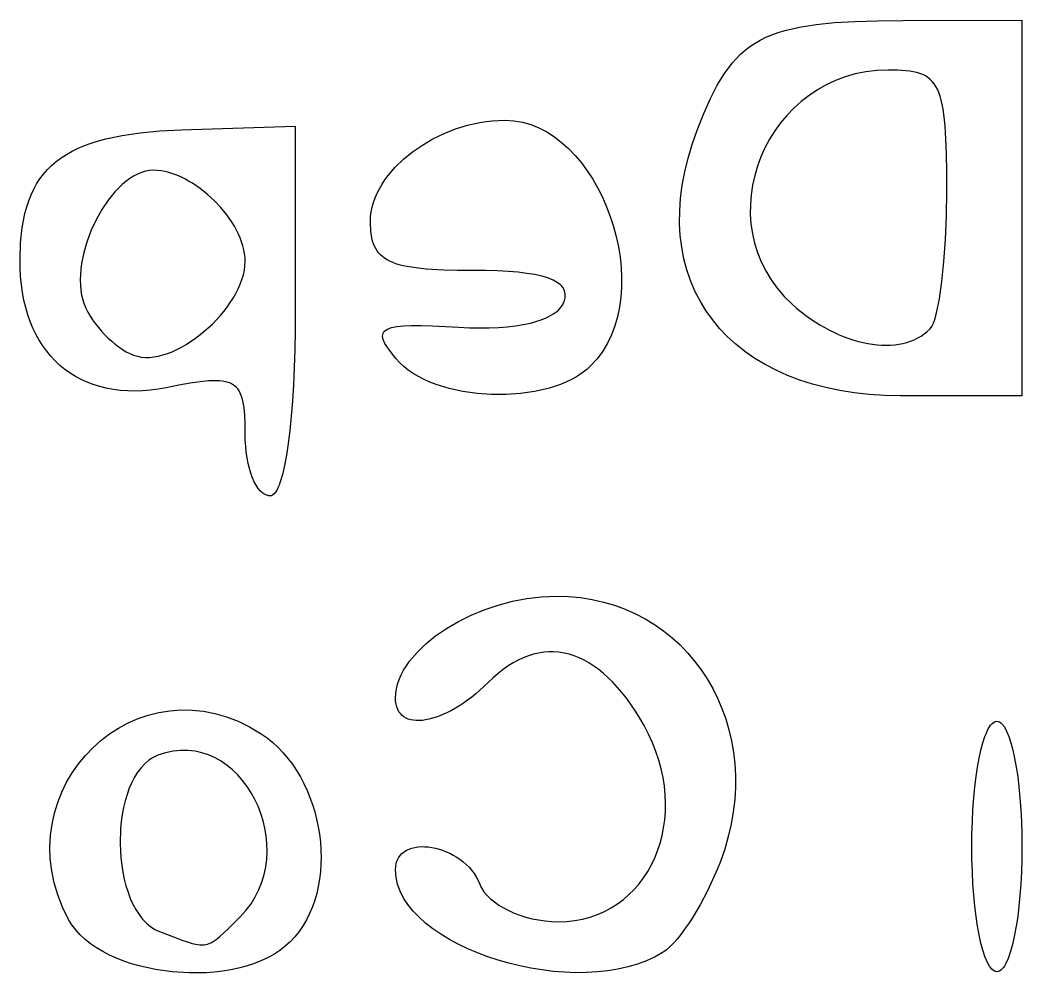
# Model space of a CAD drawing. Extents: x 70.3 to 133.4, y -81.7 to -32.
# Drawn here: x 86.261 to 87.742, y -80.396 to -78.987 of the extents above; entities that cross this region are included whole.
import ezdxf

# ---------------------------------------------------------------- set-up
doc = ezdxf.new("R2010")
doc.units = 0
doc.layers.add('BLACK', color=7, linetype='CONTINUOUS')

msp = doc.modelspace()

# ---------------------------------------------------------------- linework, layer by layer
at = {"layer": 'BLACK', "linetype": 'CONTINUOUS'}
for p, q in [((87.566159, -78.987537), (87.742106, -78.986971)), ((87.742106, -78.986971), (87.742106, -79.240089)), ((87.391784, -79.002427), (87.413409, -78.997397)), ((87.413409, -78.997397), (87.437657, -78.993573)), ((87.437657, -78.993573), (87.464794, -78.990817)), ((87.464794, -78.990817), (87.49508, -78.988985)), ((87.49508, -78.988985), (87.528781, -78.987939)), ((87.528781, -78.987939), (87.566159, -78.987537)), ((87.355353, -79.01667), (87.363691, -79.012542)), ((87.363691, -79.012542), (87.37252, -79.008804)), ((87.37252, -79.008804), (87.381873, -79.005438)), ((87.381873, -79.005438), (87.391784, -79.002427)), ((87.33296, -79.031566), (87.340021, -79.026164)), ((87.340021, -79.026164), (87.347474, -79.021204)), ((87.347474, -79.021204), (87.355353, -79.01667)), ((87.313806, -79.050602), (87.319886, -79.043767)), ((87.319886, -79.043767), (87.32626, -79.037428)), ((87.32626, -79.037428), (87.33296, -79.031566)), ((87.302397, -79.065826), (87.313806, -79.050602)), ((87.544119, -79.061055), (87.527461, -79.061709)), ((87.558136, -79.061273), (87.544119, -79.061055)), ((87.291769, -79.083242), (87.302397, -79.065826)), ((87.480817, -79.071041), (87.466462, -79.076403)), ((87.495786, -79.066764), (87.480817, -79.071041)), ((87.511342, -79.063633), (87.495786, -79.066764)), ((87.527461, -79.061709), (87.511342, -79.063633)), ((87.564547, -79.061582), (87.558136, -79.061273)), ((87.570573, -79.062057), (87.564547, -79.061582)), ((87.576228, -79.062721), (87.570573, -79.062057)), ((87.581523, -79.063598), (87.576228, -79.062721)), ((87.586469, -79.064713), (87.581523, -79.063598)), ((87.591079, -79.06609), (87.586469, -79.064713)), ((87.595363, -79.067752), (87.591079, -79.06609)), ((87.599334, -79.069724), (87.595363, -79.067752)), ((87.603003, -79.072029), (87.599334, -79.069724)), ((87.606382, -79.074692), (87.603003, -79.072029)), ((87.609482, -79.077737), (87.606382, -79.074692)), ((87.281659, -79.10299), (87.291769, -79.083242)), ((87.439692, -79.090136), (87.427327, -79.098385)), ((87.452746, -79.082788), (87.439692, -79.090136)), ((87.466462, -79.076403), (87.452746, -79.082788)), ((87.612316, -79.081187), (87.609482, -79.077737)), ((87.614894, -79.085067), (87.612316, -79.081187)), ((87.617228, -79.089402), (87.614894, -79.085067)), ((87.619331, -79.094214), (87.617228, -79.089402)), ((87.271803, -79.12521), (87.281659, -79.10299)), ((87.427327, -79.098385), (87.415676, -79.107473)), ((87.621214, -79.099528), (87.619331, -79.094214)), ((87.622888, -79.105367), (87.621214, -79.099528)), ((87.624365, -79.111757), (87.622888, -79.105367)), ((87.404764, -79.117339), (87.394615, -79.127922)), ((87.415676, -79.107473), (87.404764, -79.117339)), ((87.625657, -79.118721), (87.624365, -79.111757)), ((87.626776, -79.126284), (87.625657, -79.118721)), ((87.261939, -79.150043), (87.271803, -79.12521)), ((87.394615, -79.127922), (87.385255, -79.139161)), ((87.627732, -79.134468), (87.626776, -79.126284)), ((87.628539, -79.143298), (87.627732, -79.134468)), ((86.467698, -79.151026), (86.499425, -79.149396)), ((86.499425, -79.149396), (86.667899, -79.143726)), ((86.667899, -79.143726), (86.667899, -79.34363)), ((86.887738, -79.154803), (86.904875, -79.148018)), ((86.904875, -79.148018), (86.922583, -79.142549)), ((86.922583, -79.142549), (86.940717, -79.138505)), ((86.940717, -79.138505), (86.949897, -79.137052)), ((86.949897, -79.137052), (86.959129, -79.135997)), ((86.959129, -79.135997), (86.968393, -79.135354)), ((86.968393, -79.135354), (86.977671, -79.135137)), ((86.977671, -79.135137), (86.990762, -79.135881)), ((86.990762, -79.135881), (87.003529, -79.138065)), ((87.003529, -79.138065), (87.015947, -79.141611)), ((87.015947, -79.141611), (87.027989, -79.146445)), ((87.027989, -79.146445), (87.039629, -79.152492)), ((87.385255, -79.139161), (87.376709, -79.150995)), ((87.629748, -79.162994), (87.628539, -79.143298)), ((86.376764, -79.165631), (86.387921, -79.162632)), ((86.387921, -79.162632), (86.412027, -79.157578)), ((86.412027, -79.157578), (86.438592, -79.153731)), ((86.438592, -79.153731), (86.467698, -79.151026)), ((86.855768, -79.171876), (86.87132, -79.162793)), ((86.87132, -79.162793), (86.887738, -79.154803)), ((87.039629, -79.152492), (87.050839, -79.159675)), ((87.050839, -79.159675), (87.061594, -79.16792)), ((87.254601, -79.170826), (87.261939, -79.150043)), ((87.369002, -79.163361), (87.36216, -79.176199)), ((87.376709, -79.150995), (87.369002, -79.163361)), ((87.630496, -79.185563), (87.629748, -79.162994)), ((86.337883, -79.18097), (86.346762, -79.176618)), ((86.346762, -79.176618), (86.356195, -79.172616)), ((86.356195, -79.172616), (86.366193, -79.168956)), ((86.366193, -79.168956), (86.376764, -79.165631)), ((86.841229, -79.181943), (86.855768, -79.171876)), ((87.061594, -79.16792), (87.071867, -79.17715)), ((87.071867, -79.17715), (87.081631, -79.187291)), ((87.248505, -79.19127), (87.254601, -79.170826)), ((87.36216, -79.176199), (87.356207, -79.189448)), ((86.314469, -79.19621), (86.321746, -79.190758)), ((86.321746, -79.190758), (86.329548, -79.185681)), ((86.329548, -79.185681), (86.337883, -79.18097)), ((86.815778, -79.204585), (86.82785, -79.192883)), ((86.82785, -79.192883), (86.841229, -79.181943)), ((87.081631, -79.187291), (87.090861, -79.198266)), ((87.243632, -79.211354), (87.248505, -79.19127)), ((87.356207, -79.189448), (87.351168, -79.203045)), ((87.630876, -79.211197), (87.630496, -79.185563)), ((86.295678, -79.214896), (86.301445, -79.208271)), ((86.301445, -79.208271), (86.307705, -79.202045)), ((86.307705, -79.202045), (86.314469, -79.19621)), ((86.80516, -79.216938), (86.815778, -79.204585)), ((87.090861, -79.198266), (87.099529, -79.210001)), ((87.351168, -79.203045), (87.347069, -79.216931)), ((86.285584, -79.229377), (86.290394, -79.221929)), ((86.290394, -79.221929), (86.295678, -79.214896)), ((86.423181, -79.221556), (86.417558, -79.22573)), ((86.428889, -79.217931), (86.423181, -79.221556)), ((86.434662, -79.214887), (86.428889, -79.217931)), ((86.440485, -79.21246), (86.434662, -79.214887)), ((86.446338, -79.210684), (86.440485, -79.21246)), ((86.452204, -79.209593), (86.446338, -79.210684)), ((86.458065, -79.209221), (86.452204, -79.209593)), ((86.46371, -79.209439), (86.458065, -79.209221)), ((86.469433, -79.210081), (86.46371, -79.209439)), ((86.475218, -79.211131), (86.469433, -79.210081)), ((86.481048, -79.212571), (86.475218, -79.211131)), ((86.486905, -79.214385), (86.481048, -79.212571)), ((86.492774, -79.216557), (86.486905, -79.214385)), ((86.498636, -79.219069), (86.492774, -79.216557)), ((86.504476, -79.221906), (86.498636, -79.219069)), ((86.510276, -79.225049), (86.504476, -79.221906)), ((86.796143, -79.229832), (86.800442, -79.223324)), ((86.800442, -79.223324), (86.80516, -79.216938)), ((87.099529, -79.210001), (87.107609, -79.22242)), ((87.107609, -79.22242), (87.115075, -79.235447)), ((87.239969, -79.231056), (87.243632, -79.211354)), ((87.347069, -79.216931), (87.343934, -79.231042)), ((87.630982, -79.240089), (87.630876, -79.211197)), ((86.277342, -79.245551), (86.281237, -79.237248)), ((86.281237, -79.237248), (86.285584, -79.229377)), ((86.406633, -79.235581), (86.401367, -79.241191)), ((86.412036, -79.230416), (86.406633, -79.235581)), ((86.417558, -79.22573), (86.412036, -79.230416)), ((86.516019, -79.228483), (86.510276, -79.225049)), ((86.527267, -79.236155), (86.516019, -79.228483)), ((86.538086, -79.244787), (86.527267, -79.236155)), ((86.788873, -79.243157), (86.79228, -79.236448)), ((86.79228, -79.236448), (86.796143, -79.229832)), ((87.115075, -79.235447), (87.1219, -79.249006)), ((87.237498, -79.250356), (87.239969, -79.231056)), ((87.343934, -79.231042), (87.341789, -79.245319)), ((86.273891, -79.254294), (86.277342, -79.245551)), ((86.391318, -79.253606), (86.382029, -79.267386)), ((86.401367, -79.241191), (86.391318, -79.253606)), ((86.54834, -79.254247), (86.538086, -79.244787)), ((86.783499, -79.256801), (86.78594, -79.249946)), ((86.78594, -79.249946), (86.788873, -79.243157)), ((87.1219, -79.249006), (87.128058, -79.263024)), ((87.236203, -79.269233), (87.237498, -79.250356)), ((87.341789, -79.245319), (87.340659, -79.2597)), ((87.630478, -79.276557), (87.630982, -79.240089)), ((87.742106, -79.240089), (87.742106, -79.264784)), ((86.268276, -79.273132), (86.270872, -79.263485)), ((86.270872, -79.263485), (86.273891, -79.254294)), ((86.382029, -79.267386), (86.373643, -79.282256)), ((86.557895, -79.2644), (86.54834, -79.254247)), ((86.566614, -79.275112), (86.557895, -79.2644)), ((86.780167, -79.270655), (86.781569, -79.263709)), ((86.781569, -79.263709), (86.783499, -79.256801)), ((87.128058, -79.263024), (87.133522, -79.277423)), ((87.340659, -79.2597), (87.340569, -79.274124)), ((87.742106, -79.264784), (87.742107, -79.542596)), ((86.266092, -79.283243), (86.268276, -79.273132)), ((86.373643, -79.282256), (86.3663, -79.29794)), ((86.574362, -79.286249), (86.566614, -79.275112)), ((86.779023, -79.284607), (86.779312, -79.277625)), ((86.779312, -79.277625), (86.780167, -79.270655)), ((87.133522, -79.277423), (87.138266, -79.292128)), ((87.236068, -79.287666), (87.236203, -79.269233)), ((87.340569, -79.274124), (87.341544, -79.288528)), ((87.629033, -79.311553), (87.630478, -79.276557)), ((86.261915, -79.316443), (86.264311, -79.293827)), ((86.264311, -79.293827), (86.266092, -79.283243)), ((86.3663, -79.29794), (86.360144, -79.314162)), ((86.57783, -79.291935), (86.574362, -79.286249)), ((86.581005, -79.297678), (86.57783, -79.291935)), ((86.58387, -79.303459), (86.581005, -79.297678)), ((86.779101, -79.290135), (86.779023, -79.284607)), ((86.779341, -79.295388), (86.779101, -79.290135)), ((86.77976, -79.300372), (86.779341, -79.295388)), ((87.138266, -79.292128), (87.142263, -79.307065)), ((87.237077, -79.305634), (87.236068, -79.287666)), ((87.341544, -79.288528), (87.343609, -79.302853)), ((86.586407, -79.309264), (86.58387, -79.303459)), ((86.588601, -79.315074), (86.586407, -79.309264)), ((86.780369, -79.305094), (86.77976, -79.300372)), ((86.781182, -79.309559), (86.780369, -79.305094)), ((86.782214, -79.313776), (86.781182, -79.309559)), ((87.142263, -79.307065), (87.145487, -79.322156)), ((87.239214, -79.323115), (87.237077, -79.305634)), ((87.343609, -79.302853), (87.346789, -79.317036)), ((87.62675, -79.344241), (87.629033, -79.311553)), ((86.261008, -79.341047), (86.261915, -79.316443)), ((86.360144, -79.314162), (86.355315, -79.330649)), ((86.590433, -79.320874), (86.588601, -79.315074)), ((86.591888, -79.326646), (86.590433, -79.320874)), ((86.592948, -79.332374), (86.591888, -79.326646)), ((86.783477, -79.317749), (86.782214, -79.313776)), ((86.784986, -79.321487), (86.783477, -79.317749)), ((86.786754, -79.324995), (86.784986, -79.321487)), ((86.788795, -79.328279), (86.786754, -79.324995)), ((87.145487, -79.322156), (87.147911, -79.337328)), ((87.242463, -79.340089), (87.239214, -79.323115)), ((87.346789, -79.317036), (87.35111, -79.331017)), ((86.261169, -79.353878), (86.261008, -79.341047)), ((86.355315, -79.330649), (86.351955, -79.347124)), ((86.593596, -79.338041), (86.592948, -79.332374)), ((86.593816, -79.34363), (86.593596, -79.338041)), ((86.791122, -79.331348), (86.788795, -79.328279)), ((86.793749, -79.334206), (86.791122, -79.331348)), ((86.796689, -79.336861), (86.793749, -79.334206)), ((86.799957, -79.339319), (86.796689, -79.336861)), ((86.803566, -79.341587), (86.799957, -79.339319)), ((86.807529, -79.343671), (86.803566, -79.341587)), ((87.147911, -79.337328), (87.149509, -79.352504)), ((87.246808, -79.356535), (87.242463, -79.340089)), ((87.35111, -79.331017), (87.356596, -79.344733)), ((86.26184, -79.366338), (86.261169, -79.353878)), ((86.35087, -79.355271), (86.350206, -79.363312)), ((86.351955, -79.347124), (86.35087, -79.355271)), ((86.591115, -79.363889), (86.592596, -79.357059)), ((86.592596, -79.357059), (86.593507, -79.350298)), ((86.593507, -79.350298), (86.593816, -79.34363)), ((86.667899, -79.34363), (86.667899, -79.417243)), ((86.81186, -79.345578), (86.807529, -79.343671)), ((86.816573, -79.347314), (86.81186, -79.345578)), ((86.821682, -79.348887), (86.816573, -79.347314)), ((86.827199, -79.350302), (86.821682, -79.348887)), ((86.833139, -79.351566), (86.827199, -79.350302)), ((86.839516, -79.352685), (86.833139, -79.351566)), ((86.846342, -79.353667), (86.839516, -79.352685)), ((86.853632, -79.354518), (86.846342, -79.353667)), ((86.8614, -79.355244), (86.853632, -79.354518)), ((86.869658, -79.355852), (86.8614, -79.355244)), ((86.887701, -79.35674), (86.869658, -79.355852)), ((86.907871, -79.357234), (86.887701, -79.35674)), ((86.930277, -79.357387), (86.907871, -79.357234)), ((87.149509, -79.352504), (87.150255, -79.36761)), ((87.252233, -79.372431), (87.246808, -79.356535)), ((87.356596, -79.344733), (87.363273, -79.358124)), ((87.623728, -79.373786), (87.62675, -79.344241)), ((86.263014, -79.378419), (86.26184, -79.366338)), ((86.350206, -79.363312), (86.34998, -79.371212)), ((86.34998, -79.371212), (86.35021, -79.378938)), ((86.586552, -79.377655), (86.58909, -79.370762)), ((86.58909, -79.370762), (86.591115, -79.363889)), ((86.949228, -79.357554), (86.930277, -79.357387)), ((86.966699, -79.358058), (86.949228, -79.357554)), ((86.982706, -79.358904), (86.966699, -79.358058)), ((86.997267, -79.3601), (86.982706, -79.358904)), ((87.010397, -79.361649), (86.997267, -79.3601)), ((87.022114, -79.363558), (87.010397, -79.361649)), ((87.032433, -79.365833), (87.022114, -79.363558)), ((87.041371, -79.368479), (87.032433, -79.365833)), ((87.048945, -79.371502), (87.041371, -79.368479)), ((87.055171, -79.374907), (87.048945, -79.371502)), ((87.150255, -79.36761), (87.150121, -79.382568)), ((87.363273, -79.358124), (87.371165, -79.371129)), ((87.371165, -79.371129), (87.380299, -79.383685)), ((86.26468, -79.390115), (86.263014, -79.378419)), ((86.35021, -79.378938), (86.350913, -79.386454)), ((86.350913, -79.386454), (86.352108, -79.393727)), ((86.580048, -79.391404), (86.583528, -79.384544)), ((86.583528, -79.384544), (86.586552, -79.377655)), ((87.060066, -79.378701), (87.055171, -79.374907)), ((87.062019, -79.380745), (87.060066, -79.378701)), ((87.063646, -79.382888), (87.062019, -79.380745)), ((87.064948, -79.385131), (87.063646, -79.382888)), ((87.065928, -79.387475), (87.064948, -79.385131)), ((87.150121, -79.382568), (87.149082, -79.397305)), ((87.258721, -79.387756), (87.252233, -79.372431)), ((87.380299, -79.383685), (87.390698, -79.395733)), ((87.620069, -79.399352), (87.623728, -79.373786)), ((86.266832, -79.401418), (86.26468, -79.390115)), ((86.26946, -79.412321), (86.266832, -79.401418)), ((86.352108, -79.393727), (86.353811, -79.400721)), ((86.353811, -79.400721), (86.356042, -79.407403)), ((86.571834, -79.40494), (86.576141, -79.398211)), ((86.576141, -79.398211), (86.580048, -79.391404)), ((87.065147, -79.403689), (87.066662, -79.39787)), ((87.066587, -79.38992), (87.065928, -79.387475)), ((87.066927, -79.392467), (87.066587, -79.38992)), ((87.066662, -79.39787), (87.066952, -79.395116)), ((87.066952, -79.395116), (87.066927, -79.392467)), ((87.149082, -79.397305), (87.147111, -79.411744)), ((87.266256, -79.402491), (87.258721, -79.387756)), ((87.390698, -79.395733), (87.402388, -79.407209)), ((87.615876, -79.420103), (87.620069, -79.399352)), ((86.272555, -79.422815), (86.26946, -79.412321)), ((86.356042, -79.407403), (86.358475, -79.413147)), ((86.358475, -79.413147), (86.361365, -79.418932)), ((86.56214, -79.418071), (86.567158, -79.411568)), ((86.567158, -79.411568), (86.571834, -79.40494)), ((87.054358, -79.418074), (87.056856, -79.415884)), ((87.056856, -79.415884), (87.05908, -79.413609)), ((87.05908, -79.413609), (87.061026, -79.411251)), ((87.061026, -79.411251), (87.06269, -79.408811)), ((87.06269, -79.408811), (87.064065, -79.40629)), ((87.064065, -79.40629), (87.065147, -79.403689)), ((87.147111, -79.411744), (87.144181, -79.42581)), ((87.274823, -79.416613), (87.266256, -79.402491)), ((87.402388, -79.407209), (87.409013, -79.413013)), ((87.409013, -79.413013), (87.415747, -79.418539)), ((86.27611, -79.432894), (86.272555, -79.422815)), ((86.361365, -79.418932), (86.364675, -79.424719)), ((86.364675, -79.424719), (86.368368, -79.430469)), ((86.368368, -79.430469), (86.372406, -79.436145)), ((86.545327, -79.436581), (86.55681, -79.424423)), ((86.55681, -79.424423), (86.56214, -79.418071)), ((86.667899, -79.417243), (86.667718, -79.446295)), ((87.025145, -79.432406), (87.029648, -79.430936)), ((87.029648, -79.430936), (87.033918, -79.429372)), ((87.033918, -79.429372), (87.037949, -79.427714)), ((87.037949, -79.427714), (87.041737, -79.425965)), ((87.041737, -79.425965), (87.045277, -79.424125)), ((87.045277, -79.424125), (87.048564, -79.422196)), ((87.048564, -79.422196), (87.051593, -79.420179)), ((87.051593, -79.420179), (87.054358, -79.418074)), ((87.144181, -79.42581), (87.140266, -79.439427)), ((87.284405, -79.430101), (87.274823, -79.416613)), ((87.294986, -79.442935), (87.284405, -79.430101)), ((87.415747, -79.418539), (87.422577, -79.423784)), ((87.422577, -79.423784), (87.429491, -79.428747)), ((87.429491, -79.428747), (87.436477, -79.433425)), ((87.611248, -79.435203), (87.61361, -79.428411)), ((87.61361, -79.428411), (87.615876, -79.420103)), ((86.280116, -79.44255), (86.27611, -79.432894)), ((86.284564, -79.451775), (86.280116, -79.44255)), ((86.372406, -79.436145), (86.376751, -79.441707)), ((86.376751, -79.441707), (86.381368, -79.447117)), ((86.53294, -79.447847), (86.545327, -79.436581)), ((86.799896, -79.446919), (86.801713, -79.445433)), ((86.801713, -79.445433), (86.803983, -79.444112)), ((86.803983, -79.444112), (86.806716, -79.442951)), ((86.806716, -79.442951), (86.809921, -79.441944)), ((86.809921, -79.441944), (86.81779, -79.440374)), ((86.81779, -79.440374), (86.827666, -79.439365)), ((86.827666, -79.439365), (86.839628, -79.438878)), ((86.839628, -79.438878), (86.853754, -79.438874)), ((86.853754, -79.438874), (86.870121, -79.439315)), ((86.870121, -79.439315), (86.909893, -79.441375)), ((86.909893, -79.441375), (86.925448, -79.442125)), ((86.925448, -79.442125), (86.940408, -79.442416)), ((86.940408, -79.442416), (86.954734, -79.442257)), ((86.954734, -79.442257), (86.968387, -79.441658)), ((86.968387, -79.441658), (86.981325, -79.44063)), ((86.981325, -79.44063), (86.99351, -79.43918)), ((86.99351, -79.43918), (87.004902, -79.43732)), ((87.004902, -79.43732), (87.01546, -79.435059)), ((87.01546, -79.435059), (87.020415, -79.433781)), ((87.020415, -79.433781), (87.025145, -79.432406)), ((87.140266, -79.439427), (87.135339, -79.452521)), ((87.30655, -79.455093), (87.294986, -79.442935)), ((87.436477, -79.433425), (87.443522, -79.437816)), ((87.443522, -79.437816), (87.450613, -79.441917)), ((87.450613, -79.441917), (87.457738, -79.445727)), ((87.457738, -79.445727), (87.464884, -79.449243)), ((87.602111, -79.447683), (87.606287, -79.443818)), ((87.606287, -79.443818), (87.608803, -79.440373)), ((87.608803, -79.440373), (87.611248, -79.435203)), ((86.289446, -79.460563), (86.284564, -79.451775)), ((86.294754, -79.468905), (86.289446, -79.460563)), ((86.381368, -79.447117), (86.386217, -79.452336)), ((86.386217, -79.452336), (86.391262, -79.457325)), ((86.391262, -79.457325), (86.396466, -79.462047)), ((86.513167, -79.46265), (86.519878, -79.458027)), ((86.519878, -79.458027), (86.53294, -79.447847)), ((86.667718, -79.446295), (86.667183, -79.47426)), ((86.796968, -79.454601), (86.797069, -79.45241)), ((86.797271, -79.45698), (86.796968, -79.454601)), ((86.797069, -79.45241), (86.797584, -79.450402)), ((86.797969, -79.459553), (86.797271, -79.45698)), ((86.797584, -79.450402), (86.798523, -79.448574)), ((86.800512, -79.465298), (86.797969, -79.459553)), ((86.798523, -79.448574), (86.799896, -79.446919)), ((87.135339, -79.452521), (87.129375, -79.465015)), ((87.319081, -79.466555), (87.30655, -79.455093)), ((87.464884, -79.449243), (87.472038, -79.452463)), ((87.472038, -79.452463), (87.479189, -79.455384)), ((87.479189, -79.455384), (87.486324, -79.458005)), ((87.486324, -79.458005), (87.49343, -79.460323)), ((87.49343, -79.460323), (87.500494, -79.462335)), ((87.577476, -79.461867), (87.582862, -79.459708)), ((87.582862, -79.459708), (87.588031, -79.457212)), ((87.588031, -79.457212), (87.59297, -79.454378)), ((87.59297, -79.454378), (87.597668, -79.451202)), ((87.597668, -79.451202), (87.602111, -79.447683)), ((86.300478, -79.476795), (86.294754, -79.468905)), ((86.396466, -79.462047), (86.40179, -79.466463)), ((86.40179, -79.466463), (86.407199, -79.470534)), ((86.407199, -79.470534), (86.412653, -79.474221)), ((86.412653, -79.474221), (86.418117, -79.477486)), ((86.485788, -79.477456), (86.492655, -79.474356)), ((86.492655, -79.474356), (86.499527, -79.470839)), ((86.499527, -79.470839), (86.506373, -79.466928)), ((86.506373, -79.466928), (86.513167, -79.46265)), ((86.667183, -79.47426), (86.66631, -79.501027)), ((86.804516, -79.471875), (86.800512, -79.465298)), ((86.809904, -79.479322), (86.804516, -79.471875)), ((87.129375, -79.465015), (87.122346, -79.476834)), ((87.332563, -79.477299), (87.319081, -79.466555)), ((87.500494, -79.462335), (87.507505, -79.464041)), ((87.507505, -79.464041), (87.514449, -79.465436)), ((87.514449, -79.465436), (87.521314, -79.46652)), ((87.521314, -79.46652), (87.528087, -79.467289)), ((87.528087, -79.467289), (87.534757, -79.467743)), ((87.534757, -79.467743), (87.54131, -79.467877)), ((87.54131, -79.467877), (87.547733, -79.467691)), ((87.547733, -79.467691), (87.554016, -79.467181)), ((87.554016, -79.467181), (87.560143, -79.466346)), ((87.560143, -79.466346), (87.566104, -79.465184)), ((87.566104, -79.465184), (87.571886, -79.463691)), ((87.571886, -79.463691), (87.577476, -79.461867)), ((86.306611, -79.484224), (86.300478, -79.476795)), ((86.313143, -79.491186), (86.306611, -79.484224)), ((86.418117, -79.477486), (86.423552, -79.48029)), ((86.423552, -79.48029), (86.428921, -79.482596)), ((86.428921, -79.482596), (86.434455, -79.484339)), ((86.434455, -79.484339), (86.440253, -79.485448)), ((86.440253, -79.485448), (86.446284, -79.485945)), ((86.446284, -79.485945), (86.452522, -79.485856)), ((86.452522, -79.485856), (86.458936, -79.485204)), ((86.458936, -79.485204), (86.465499, -79.484014)), ((86.465499, -79.484014), (86.472181, -79.48231)), ((86.472181, -79.48231), (86.478953, -79.480116)), ((86.478953, -79.480116), (86.485788, -79.477456)), ((86.816599, -79.487677), (86.809904, -79.479322)), ((86.822075, -79.493695), (86.816599, -79.487677)), ((87.114227, -79.487903), (87.10499, -79.498145)), ((87.122346, -79.476834), (87.114227, -79.487903)), ((87.34698, -79.487304), (87.332563, -79.477299)), ((87.362314, -79.49655), (87.34698, -79.487304)), ((86.320067, -79.497672), (86.313143, -79.491186)), ((86.327373, -79.503676), (86.320067, -79.497672)), ((86.335054, -79.509189), (86.327373, -79.503676)), ((86.66631, -79.501027), (86.665114, -79.52649)), ((86.828195, -79.499361), (86.822075, -79.493695)), ((86.834916, -79.504674), (86.828195, -79.499361)), ((86.842198, -79.509632), (86.834916, -79.504674)), ((87.098878, -79.503743), (87.092163, -79.508944)), ((87.10499, -79.498145), (87.098878, -79.503743)), ((87.378552, -79.505015), (87.362314, -79.49655)), ((87.395676, -79.512678), (87.378552, -79.505015)), ((86.343101, -79.514205), (86.335054, -79.509189)), ((86.351505, -79.518716), (86.343101, -79.514205)), ((86.360258, -79.522715), (86.351505, -79.518716)), ((86.849998, -79.514233), (86.842198, -79.509632)), ((86.858276, -79.518475), (86.849998, -79.514233)), ((86.866989, -79.522358), (86.858276, -79.518475)), ((87.077094, -79.518158), (87.068822, -79.522176)), ((87.084888, -79.513748), (87.077094, -79.518158)), ((87.092163, -79.508944), (87.084888, -79.513748)), ((87.413669, -79.519518), (87.395676, -79.512678)), ((87.432517, -79.525515), (87.413669, -79.519518)), ((86.369351, -79.526194), (86.360258, -79.522715)), ((86.378776, -79.529145), (86.369351, -79.526194)), ((86.388525, -79.531561), (86.378776, -79.529145)), ((86.398588, -79.533435), (86.388525, -79.531561)), ((86.408957, -79.53476), (86.398588, -79.533435)), ((86.419625, -79.535527), (86.408957, -79.53476)), ((86.453329, -79.53441), (86.441819, -79.535359)), ((86.465103, -79.532873), (86.453329, -79.53441)), ((86.477132, -79.530742), (86.465103, -79.532873)), ((86.495868, -79.527112), (86.477132, -79.530742)), ((86.512504, -79.5242), (86.495868, -79.527112)), ((86.527165, -79.522077), (86.512504, -79.5242)), ((86.539973, -79.520816), (86.527165, -79.522077)), ((86.55105, -79.520489), (86.539973, -79.520816)), ((86.555978, -79.520698), (86.55105, -79.520489)), ((86.560519, -79.521167), (86.555978, -79.520698)), ((86.564689, -79.521906), (86.560519, -79.521167)), ((86.568504, -79.522923), (86.564689, -79.521906)), ((86.571977, -79.524227), (86.568504, -79.522923)), ((86.575126, -79.525828), (86.571977, -79.524227)), ((86.577965, -79.527735), (86.575126, -79.525828)), ((86.58051, -79.529955), (86.577965, -79.527735)), ((86.582775, -79.532499), (86.58051, -79.529955)), ((86.584777, -79.535375), (86.582775, -79.532499)), ((86.665114, -79.52649), (86.663608, -79.55054)), ((86.876097, -79.52588), (86.866989, -79.522358)), ((86.895329, -79.531835), (86.876097, -79.52588)), ((86.91564, -79.536327), (86.895329, -79.531835)), ((87.041553, -79.531886), (87.021747, -79.536424)), ((87.05101, -79.529038), (87.041553, -79.531886)), ((87.060113, -79.525802), (87.05101, -79.529038)), ((87.068822, -79.522176), (87.060113, -79.525802)), ((87.452203, -79.530646), (87.432517, -79.525515)), ((87.472711, -79.534892), (87.452203, -79.530646)), ((87.494025, -79.538231), (87.472711, -79.534892)), ((86.430582, -79.535729), (86.419625, -79.535527)), ((86.441819, -79.535359), (86.430582, -79.535729)), ((86.58653, -79.538593), (86.584777, -79.535375)), ((86.588051, -79.542161), (86.58653, -79.538593)), ((86.589353, -79.546088), (86.588051, -79.542161)), ((86.590454, -79.550383), (86.589353, -79.546088)), ((86.936697, -79.539344), (86.91564, -79.536327)), ((86.958169, -79.540874), (86.936697, -79.539344)), ((86.979722, -79.540906), (86.958169, -79.540874)), ((87.001026, -79.539426), (86.979722, -79.540906)), ((87.021747, -79.536424), (87.001026, -79.539426)), ((87.516128, -79.540642), (87.494025, -79.538231)), ((87.539005, -79.542104), (87.516128, -79.540642)), ((87.56264, -79.542596), (87.539005, -79.542104)), ((87.742107, -79.542596), (87.56264, -79.542596)), ((86.591367, -79.555056), (86.590454, -79.550383)), ((86.592109, -79.560115), (86.591367, -79.555056)), ((86.593139, -79.571428), (86.592109, -79.560115)), ((86.663608, -79.55054), (86.661808, -79.573068)), ((86.593667, -79.584394), (86.593139, -79.571428)), ((86.661808, -79.573068), (86.659729, -79.593965)), ((86.593816, -79.599084), (86.593667, -79.584394)), ((86.659729, -79.593965), (86.657385, -79.613123)), ((86.594008, -79.608424), (86.593816, -79.599084)), ((86.594572, -79.617501), (86.594008, -79.608424)), ((86.595488, -79.626269), (86.594572, -79.617501)), ((86.657385, -79.613123), (86.65479, -79.630434)), ((86.596739, -79.634682), (86.595488, -79.626269)), ((86.598304, -79.642691), (86.596739, -79.634682)), ((86.65479, -79.630434), (86.65196, -79.645788)), ((86.600164, -79.650251), (86.598304, -79.642691)), ((86.602302, -79.657314), (86.600164, -79.650251)), ((86.65196, -79.645788), (86.648909, -79.659078)), ((86.604697, -79.663833), (86.602302, -79.657314)), ((86.607331, -79.669761), (86.604697, -79.663833)), ((86.648909, -79.659078), (86.645652, -79.670195)), ((86.610184, -79.675051), (86.607331, -79.669761)), ((86.613239, -79.679656), (86.610184, -79.675051)), ((86.616475, -79.683529), (86.613239, -79.679656)), ((86.640413, -79.682559), (86.638579, -79.685476)), ((86.642204, -79.679031), (86.640413, -79.682559)), ((86.643951, -79.674905), (86.642204, -79.679031)), ((86.645652, -79.670195), (86.643951, -79.674905)), ((86.619874, -79.686623), (86.616475, -79.683529)), ((86.621628, -79.687864), (86.619874, -79.686623)), ((86.623417, -79.688892), (86.621628, -79.687864)), ((86.625236, -79.689702), (86.623417, -79.688892)), ((86.627084, -79.690287), (86.625236, -79.689702)), ((86.628959, -79.690643), (86.627084, -79.690287)), ((86.630858, -79.690763), (86.628959, -79.690643)), ((86.632842, -79.690426), (86.630858, -79.690763)), ((86.634792, -79.689423), (86.632842, -79.690426)), ((86.636705, -79.687769), (86.634792, -79.689423)), ((86.638579, -79.685476), (86.636705, -79.687769)), ((86.988848, -79.846557), (87.010314, -79.842399)), ((87.010314, -79.842399), (87.032008, -79.839817)), ((87.032008, -79.839817), (87.053741, -79.83893)), ((87.053741, -79.83893), (87.071947, -79.839497)), ((87.071947, -79.839497), (87.089687, -79.841174)), ((87.089687, -79.841174), (87.106939, -79.843926)), ((87.106939, -79.843926), (87.12368, -79.847717)), ((86.9277, -79.867292), (86.947354, -79.859123)), ((86.947354, -79.859123), (86.967799, -79.852171)), ((86.967799, -79.852171), (86.988848, -79.846557)), ((87.12368, -79.847717), (87.139889, -79.852511)), ((87.139889, -79.852511), (87.155545, -79.858274)), ((87.155545, -79.858274), (87.170625, -79.864969)), ((86.909026, -79.876561), (86.9277, -79.867292)), ((87.170625, -79.864969), (87.185106, -79.872561)), ((87.185106, -79.872561), (87.198968, -79.881015)), ((86.875371, -79.897916), (86.891521, -79.886808)), ((86.891521, -79.886808), (86.909026, -79.876561)), ((87.198968, -79.881015), (87.212188, -79.890294)), ((87.212188, -79.890294), (87.224745, -79.900364)), ((86.860764, -79.909765), (86.875371, -79.897916)), ((87.224745, -79.900364), (87.236615, -79.911189)), ((86.847889, -79.922236), (86.860764, -79.909765)), ((87.236615, -79.911189), (87.247779, -79.922733)), ((86.836934, -79.935209), (86.847889, -79.922236)), ((86.997474, -79.933482), (86.989964, -79.937543)), ((87.005001, -79.930009), (86.997474, -79.933482)), ((87.01254, -79.927124), (87.005001, -79.930009)), ((87.020085, -79.924823), (87.01254, -79.927124)), ((87.027632, -79.923107), (87.020085, -79.924823)), ((87.035175, -79.921974), (87.027632, -79.923107)), ((87.04271, -79.921421), (87.035175, -79.921974)), ((87.05023, -79.921449), (87.04271, -79.921421)), ((87.05773, -79.922054), (87.05023, -79.921449)), ((87.065206, -79.923237), (87.05773, -79.922054)), ((87.072652, -79.924995), (87.065206, -79.923237)), ((87.080063, -79.927327), (87.072652, -79.924995)), ((87.087433, -79.930231), (87.080063, -79.927327)), ((87.094759, -79.933707), (87.087433, -79.930231)), ((87.102033, -79.937753), (87.094759, -79.933707)), ((87.247779, -79.922733), (87.258212, -79.934961)), ((86.824511, -79.95535), (86.828086, -79.948566)), ((86.828086, -79.948566), (86.832235, -79.941847)), ((86.832235, -79.941847), (86.836934, -79.935209)), ((86.975016, -79.947436), (86.967589, -79.953271)), ((86.982476, -79.942194), (86.975016, -79.947436)), ((86.989964, -79.937543), (86.982476, -79.942194)), ((87.109251, -79.942366), (87.102033, -79.937753)), ((87.116408, -79.947547), (87.109251, -79.942366)), ((87.123499, -79.953293), (87.116408, -79.947547)), ((87.258212, -79.934961), (87.267894, -79.947837)), ((87.267894, -79.947837), (87.276803, -79.961326)), ((86.819176, -79.969058), (86.821533, -79.962186)), ((86.821533, -79.962186), (86.824511, -79.95535)), ((86.9602, -79.9597), (86.952854, -79.966724)), ((86.967589, -79.953271), (86.9602, -79.9597)), ((87.130518, -79.959602), (87.123499, -79.953293)), ((87.13746, -79.966475), (87.130518, -79.959602)), ((87.276803, -79.961326), (87.284916, -79.975392)), ((86.816419, -79.982851), (86.817464, -79.975951)), ((86.817464, -79.975951), (86.819176, -79.969058)), ((86.940807, -79.978077), (86.93474, -79.983294)), ((86.94685, -79.972553), (86.940807, -79.978077)), ((86.952854, -79.966724), (86.94685, -79.972553)), ((87.14432, -79.973908), (87.13746, -79.966475)), ((87.151093, -79.981901), (87.14432, -79.973908)), ((87.284916, -79.975392), (87.292211, -79.99)), ((86.816066, -79.989742), (86.816419, -79.982851)), ((86.816277, -79.994525), (86.816066, -79.989742)), ((86.922595, -79.992797), (86.916546, -79.997079)), ((86.928664, -79.988201), (86.922595, -79.992797)), ((86.93474, -79.983294), (86.928664, -79.988201)), ((87.157774, -79.990453), (87.151093, -79.981901)), ((87.164356, -79.999561), (87.157774, -79.990453)), ((87.292211, -79.99), (87.298668, -80.005114)), ((86.466211, -80.011048), (86.482234, -80.008439)), ((86.482234, -80.008439), (86.498593, -80.007217)), ((86.498593, -80.007217), (86.515227, -80.007443)), ((86.515227, -80.007443), (86.532073, -80.009176)), ((86.816901, -79.998927), (86.816277, -79.994525)), ((86.817923, -80.002951), (86.816901, -79.998927)), ((86.819327, -80.0066), (86.817923, -80.002951)), ((86.821099, -80.009876), (86.819327, -80.0066)), ((86.898679, -80.008012), (86.892866, -80.01101)), ((86.904573, -80.004689), (86.898679, -80.008012)), ((86.910534, -80.001043), (86.904573, -80.004689)), ((86.916546, -79.997079), (86.910534, -80.001043)), ((87.170836, -80.009224), (87.164356, -79.999561)), ((87.298668, -80.005114), (87.304263, -80.020698)), ((86.42078, -80.026606), (86.435422, -80.020192)), ((86.435422, -80.020192), (86.450587, -80.014986)), ((86.450587, -80.014986), (86.466211, -80.011048)), ((86.532073, -80.009176), (86.549071, -80.012475)), ((86.549071, -80.012475), (86.566158, -80.0174)), ((86.566158, -80.0174), (86.583272, -80.024011)), ((86.823224, -80.012782), (86.821099, -80.009876)), ((86.825685, -80.015321), (86.823224, -80.012782)), ((86.82847, -80.017495), (86.825685, -80.015321)), ((86.831561, -80.019306), (86.82847, -80.017495)), ((86.834945, -80.020757), (86.831561, -80.019306)), ((86.838606, -80.02185), (86.834945, -80.020757)), ((86.842529, -80.022589), (86.838606, -80.02185)), ((86.846699, -80.022975), (86.842529, -80.022589)), ((86.851102, -80.023011), (86.846699, -80.022975)), ((86.855721, -80.0227), (86.851102, -80.023011)), ((86.860542, -80.022044), (86.855721, -80.0227)), ((86.86555, -80.021046), (86.860542, -80.022044)), ((86.87073, -80.019708), (86.86555, -80.021046)), ((86.876066, -80.018033), (86.87073, -80.019708)), ((86.881545, -80.016024), (86.876066, -80.018033)), ((86.887149, -80.013682), (86.881545, -80.016024)), ((86.892866, -80.01101), (86.887149, -80.013682)), ((87.177208, -80.019441), (87.170836, -80.009224)), ((87.183466, -80.030211), (87.177208, -80.019441)), ((87.304263, -80.020698), (87.308975, -80.036718)), ((86.393308, -80.042825), (86.406721, -80.034171)), ((86.406721, -80.034171), (86.42078, -80.026606)), ((86.583272, -80.024011), (86.600352, -80.032367)), ((86.600352, -80.032367), (86.617336, -80.042529)), ((87.190171, -80.042955), (87.183466, -80.030211)), ((87.308975, -80.036718), (87.312781, -80.053137)), ((87.690683, -80.038752), (87.692363, -80.035424)), ((87.692363, -80.035424), (87.694082, -80.032501)), ((87.694082, -80.032501), (87.695837, -80.029995)), ((87.695837, -80.029995), (87.697625, -80.027918)), ((87.697625, -80.027918), (87.699444, -80.026282)), ((87.699444, -80.026282), (87.701292, -80.025099)), ((87.701292, -80.025099), (87.703167, -80.02438)), ((87.703167, -80.02438), (87.705066, -80.024138)), ((87.705066, -80.024138), (87.706965, -80.02438)), ((87.706965, -80.02438), (87.708839, -80.025099)), ((87.708839, -80.025099), (87.710687, -80.026282)), ((87.710687, -80.026282), (87.712507, -80.027918)), ((87.712507, -80.027918), (87.716049, -80.032501)), ((87.716049, -80.032501), (87.719448, -80.038752)), ((86.368664, -80.063164), (86.380601, -80.052509)), ((86.380601, -80.052509), (86.393308, -80.042825)), ((86.617336, -80.042529), (86.626129, -80.048732)), ((86.626129, -80.048732), (86.634493, -80.055515)), ((87.196048, -80.055782), (87.190171, -80.042955)), ((87.312781, -80.053137), (87.315661, -80.069919)), ((87.684393, -80.05588), (87.687447, -80.046577)), ((87.687447, -80.046577), (87.689044, -80.042473)), ((87.689044, -80.042473), (87.690683, -80.038752)), ((87.719448, -80.038752), (87.722684, -80.046577)), ((87.722684, -80.046577), (87.725739, -80.05588)), ((86.357558, -80.07473), (86.368664, -80.063164)), ((86.498375, -80.067069), (86.487338, -80.06823)), ((86.509164, -80.067111), (86.498375, -80.067069)), ((86.519674, -80.068293), (86.509164, -80.067111)), ((86.634493, -80.055515), (86.642421, -80.062843)), ((86.642421, -80.062843), (86.64991, -80.070679)), ((87.201111, -80.068659), (87.196048, -80.055782)), ((87.678905, -80.078543), (87.681539, -80.066567)), ((87.681539, -80.066567), (87.684393, -80.05588)), ((87.725739, -80.05588), (87.728592, -80.066567)), ((87.728592, -80.066567), (87.731226, -80.078543)), ((86.347344, -80.087147), (86.357558, -80.07473)), ((86.451379, -80.081779), (86.445428, -80.086837)), ((86.457782, -80.07761), (86.451379, -80.081779)), ((86.46464, -80.074394), (86.457782, -80.07761)), ((86.476082, -80.070651), (86.46464, -80.074394)), ((86.487338, -80.06823), (86.476082, -80.070651)), ((86.529874, -80.070558), (86.519674, -80.068293)), ((86.539734, -80.073844), (86.529874, -80.070558)), ((86.549224, -80.078092), (86.539734, -80.073844)), ((86.558312, -80.083243), (86.549224, -80.078092)), ((86.64991, -80.070679), (86.656953, -80.078987)), ((86.656953, -80.078987), (86.663547, -80.087731)), ((87.205373, -80.081555), (87.201111, -80.068659)), ((87.208849, -80.094436), (87.205373, -80.081555)), ((87.315661, -80.069919), (87.317591, -80.087031)), ((87.67651, -80.091712), (87.678905, -80.078543)), ((87.731226, -80.078543), (87.733621, -80.091712)), ((86.338084, -80.100356), (86.347344, -80.087147)), ((86.439931, -80.09272), (86.434885, -80.099366)), ((86.445428, -80.086837), (86.439931, -80.09272)), ((86.566969, -80.089236), (86.558312, -80.083243)), ((86.575163, -80.096011), (86.566969, -80.089236)), ((86.582865, -80.103509), (86.575163, -80.096011)), ((86.663547, -80.087731), (86.669686, -80.096875)), ((86.669686, -80.096875), (86.675365, -80.106384)), ((87.211552, -80.107273), (87.208849, -80.094436)), ((87.317591, -80.087031), (87.318551, -80.104435)), ((87.674373, -80.10598), (87.67651, -80.091712)), ((87.733621, -80.091712), (87.735759, -80.10598)), ((86.329841, -80.114298), (86.338084, -80.100356)), ((86.43029, -80.106711), (86.426146, -80.114691)), ((86.434885, -80.099366), (86.43029, -80.106711)), ((86.590044, -80.11167), (86.582865, -80.103509)), ((86.596668, -80.120433), (86.590044, -80.11167)), ((86.675365, -80.106384), (86.680578, -80.11622)), ((87.213497, -80.120032), (87.211552, -80.107273)), ((87.318551, -80.104435), (87.318517, -80.122097)), ((87.672512, -80.121252), (87.674373, -80.10598)), ((87.735759, -80.10598), (87.737619, -80.121252)), ((86.322676, -80.128912), (86.329841, -80.114298)), ((86.422453, -80.123243), (86.419208, -80.132304)), ((86.426146, -80.114691), (86.422453, -80.123243)), ((86.602709, -80.12974), (86.596668, -80.120433)), ((86.680578, -80.11622), (86.685322, -80.126349)), ((86.685322, -80.126349), (86.68959, -80.136733)), ((87.214698, -80.132681), (87.213497, -80.120032)), ((87.318517, -80.122097), (87.317469, -80.13998)), ((87.670947, -80.137433), (87.672512, -80.121252)), ((87.737619, -80.121252), (87.739184, -80.137433)), ((86.31665, -80.144139), (86.322676, -80.128912)), ((86.416413, -80.141809), (86.414065, -80.151696)), ((86.419208, -80.132304), (86.416413, -80.141809)), ((86.608134, -80.13953), (86.602709, -80.12974)), ((86.612914, -80.149744), (86.608134, -80.13953)), ((86.68959, -80.136733), (86.693378, -80.147337)), ((87.215167, -80.14519), (87.214698, -80.132681)), ((87.317469, -80.13998), (87.315383, -80.15805)), ((87.669697, -80.154428), (87.670947, -80.137433)), ((87.739184, -80.137433), (87.740434, -80.154428)), ((86.311826, -80.15992), (86.31665, -80.144139)), ((86.414065, -80.151696), (86.412165, -80.1619)), ((86.617018, -80.160321), (86.612914, -80.149744)), ((86.693378, -80.147337), (86.696681, -80.158125)), ((87.214921, -80.157525), (87.215167, -80.14519)), ((87.66878, -80.172141), (87.669697, -80.154428)), ((87.740434, -80.154428), (87.741351, -80.172141)), ((86.308266, -80.176195), (86.311826, -80.15992)), ((86.412165, -80.1619), (86.410712, -80.17236)), ((86.620416, -80.171201), (86.617018, -80.160321)), ((86.623077, -80.182326), (86.620416, -80.171201)), ((86.696681, -80.158125), (86.699493, -80.169061)), ((86.699493, -80.169061), (86.70181, -80.180109)), ((87.212333, -80.181548), (87.213971, -80.169655)), ((87.213971, -80.169655), (87.214921, -80.157525)), ((87.315383, -80.15805), (87.312239, -80.17627)), ((86.30603, -80.192903), (86.308266, -80.176195)), ((86.409706, -80.18301), (86.409029, -80.20463)), ((86.410712, -80.17236), (86.409706, -80.18301)), ((86.62497, -80.193635), (86.623077, -80.182326)), ((86.70181, -80.180109), (86.703626, -80.191233)), ((87.210021, -80.193172), (87.212333, -80.181548)), ((87.312239, -80.17627), (87.308014, -80.194606)), ((87.668216, -80.190479), (87.66878, -80.172141)), ((87.741351, -80.172141), (87.741915, -80.190479)), ((86.305182, -80.209987), (86.30603, -80.192903)), ((86.626065, -80.205068), (86.62497, -80.193635)), ((86.703626, -80.191233), (86.704937, -80.202396)), ((87.207047, -80.204495), (87.210021, -80.193172)), ((87.308014, -80.194606), (87.302686, -80.213022)), ((87.668024, -80.209346), (87.668216, -80.190479)), ((87.741915, -80.190479), (87.742107, -80.209346)), ((86.305782, -80.227386), (86.305182, -80.209987)), ((86.409029, -80.20463), (86.410131, -80.226252)), ((86.626331, -80.216565), (86.626065, -80.205068)), ((86.704937, -80.202396), (86.705737, -80.213563)), ((86.705737, -80.213563), (86.705813, -80.216565)), ((86.828744, -80.217049), (86.832274, -80.214847)), ((86.832274, -80.214847), (86.836135, -80.213031)), ((86.836135, -80.213031), (86.840294, -80.211595)), ((86.840294, -80.211595), (86.844718, -80.210534)), ((86.844718, -80.210534), (86.849374, -80.209842)), ((86.849374, -80.209842), (86.85423, -80.209513)), ((86.85423, -80.209513), (86.859252, -80.209543)), ((86.859252, -80.209543), (86.864408, -80.209925)), ((86.864408, -80.209925), (86.869664, -80.210653)), ((86.869664, -80.210653), (86.874988, -80.211723)), ((86.874988, -80.211723), (86.880347, -80.213129)), ((86.880347, -80.213129), (86.885707, -80.214864)), ((86.885707, -80.214864), (86.891037, -80.216924)), ((87.199174, -80.226112), (87.203427, -80.215486)), ((87.203427, -80.215486), (87.207047, -80.204495)), ((87.302686, -80.213022), (87.296234, -80.231481)), ((87.668216, -80.228213), (87.668024, -80.209346)), ((87.742107, -80.209346), (87.741915, -80.228213)), ((86.307893, -80.24504), (86.305782, -80.227386)), ((86.410131, -80.226252), (86.411346, -80.236905)), ((86.624257, -80.239514), (86.625739, -80.228067)), ((86.625739, -80.228067), (86.626331, -80.216565)), ((86.706021, -80.224697), (86.705785, -80.235764)), ((86.705813, -80.216565), (86.706021, -80.224697)), ((86.81721, -80.234045), (86.818592, -80.22983)), ((86.818592, -80.22983), (86.820469, -80.226028)), ((86.820469, -80.226028), (86.822808, -80.222634)), ((86.822808, -80.222634), (86.825578, -80.219643)), ((86.825578, -80.219643), (86.828744, -80.217049)), ((86.891037, -80.216924), (86.896302, -80.219302)), ((86.896302, -80.219302), (86.901471, -80.221994)), ((86.901471, -80.221994), (86.90651, -80.224994)), ((86.90651, -80.224994), (86.911386, -80.228295)), ((86.911386, -80.228295), (86.916066, -80.231893)), ((87.194302, -80.236341), (87.199174, -80.226112)), ((87.66878, -80.24655), (87.668216, -80.228213)), ((87.741915, -80.228213), (87.741351, -80.24655)), ((86.311576, -80.262891), (86.307893, -80.24504)), ((86.411346, -80.236905), (86.413005, -80.247369)), ((86.621854, -80.250845), (86.624257, -80.239514)), ((86.705785, -80.235764), (86.705023, -80.246725)), ((86.816066, -80.243741), (86.816357, -80.238681)), ((86.816852, -80.254521), (86.816066, -80.243741)), ((86.816357, -80.238681), (86.81721, -80.234045)), ((86.916066, -80.231893), (86.920518, -80.235782)), ((86.920518, -80.235782), (86.924708, -80.239956)), ((86.924708, -80.239956), (86.928604, -80.244409)), ((86.928604, -80.244409), (86.932173, -80.249137)), ((87.188826, -80.246141), (87.194302, -80.236341)), ((87.2919, -80.242425), (87.28724, -80.253346)), ((87.296234, -80.231481), (87.2919, -80.242425)), ((86.413005, -80.247369), (86.415105, -80.25758)), ((86.415105, -80.25758), (86.417646, -80.267473)), ((86.618501, -80.262002), (86.621854, -80.250845)), ((86.70373, -80.257547), (86.701901, -80.268191)), ((86.705023, -80.246725), (86.70373, -80.257547)), ((86.81916, -80.265088), (86.816852, -80.254521)), ((86.932173, -80.249137), (86.935382, -80.254133)), ((86.935382, -80.254133), (86.938197, -80.259392)), ((86.938197, -80.259392), (86.940586, -80.264908)), ((87.176114, -80.264329), (87.182758, -80.255481)), ((87.182758, -80.255481), (87.188826, -80.246141)), ((87.28724, -80.253346), (87.282297, -80.264176)), ((87.669697, -80.264264), (87.66878, -80.24655)), ((87.741351, -80.24655), (87.740434, -80.264264)), ((86.316893, -80.280877), (86.311576, -80.262891)), ((86.417646, -80.267473), (86.420629, -80.276987)), ((86.60882, -80.28355), (86.614167, -80.272923)), ((86.614167, -80.272923), (86.618501, -80.262002)), ((86.701901, -80.268191), (86.699531, -80.278624)), ((86.822912, -80.27542), (86.81916, -80.265088)), ((86.828031, -80.285492), (86.822912, -80.27542)), ((86.940586, -80.264908), (86.941803, -80.267756)), ((86.941803, -80.267756), (86.943249, -80.270568)), ((86.943249, -80.270568), (86.946799, -80.276069)), ((87.16115, -80.280419), (87.168907, -80.272652)), ((87.168907, -80.272652), (87.176114, -80.264329)), ((87.277114, -80.274847), (87.271735, -80.28529)), ((87.282297, -80.264176), (87.277114, -80.274847)), ((87.670947, -80.281259), (87.669697, -80.264264)), ((87.740434, -80.264264), (87.739184, -80.281259)), ((86.323907, -80.298941), (86.316893, -80.280877)), ((86.420629, -80.276987), (86.424051, -80.286057)), ((86.424051, -80.286057), (86.427913, -80.29462)), ((86.602432, -80.293822), (86.60882, -80.28355)), ((86.696615, -80.288807), (86.693148, -80.298706)), ((86.699531, -80.278624), (86.696615, -80.288807)), ((86.834439, -80.29528), (86.828031, -80.285492)), ((86.946799, -80.276069), (86.951178, -80.281383)), ((86.951178, -80.281383), (86.956326, -80.286482)), ((86.956326, -80.286482), (86.962184, -80.291336)), ((87.144047, -80.294156), (87.152859, -80.287598)), ((87.152859, -80.287598), (87.16115, -80.280419)), ((87.271735, -80.28529), (87.266202, -80.295435)), ((87.672512, -80.29744), (87.670947, -80.281259)), ((87.739184, -80.281259), (87.737619, -80.29744)), ((86.332678, -80.317021), (86.323907, -80.298941)), ((86.427913, -80.29462), (86.432214, -80.302612)), ((86.432214, -80.302612), (86.436953, -80.30997)), ((86.586406, -80.313064), (86.594971, -80.30368)), ((86.594971, -80.30368), (86.602432, -80.293822)), ((86.693148, -80.298706), (86.689125, -80.308285)), ((86.842059, -80.304762), (86.834439, -80.29528)), ((86.850813, -80.313912), (86.842059, -80.304762)), ((86.962184, -80.291336), (86.968692, -80.295917)), ((86.968692, -80.295917), (86.975791, -80.300198)), ((86.975791, -80.300198), (86.983421, -80.304149)), ((86.983421, -80.304149), (86.991524, -80.307741)), ((87.124915, -80.305286), (87.134728, -80.300063)), ((87.134728, -80.300063), (87.144047, -80.294156)), ((87.266202, -80.295435), (87.260559, -80.305215)), ((87.674373, -80.312712), (87.672512, -80.29744)), ((87.737619, -80.29744), (87.735759, -80.312712)), ((86.337536, -80.325052), (86.332678, -80.317021)), ((86.436953, -80.30997), (86.442129, -80.316631)), ((86.442129, -80.316631), (86.447743, -80.322531)), ((86.569429, -80.330096), (86.586406, -80.313064)), ((86.684541, -80.317506), (86.67939, -80.326335)), ((86.689125, -80.308285), (86.684541, -80.317506)), ((86.860625, -80.322707), (86.850813, -80.313912)), ((86.991524, -80.307741), (87.000039, -80.310948)), ((87.000039, -80.310948), (87.008907, -80.313739)), ((87.008907, -80.313739), (87.018069, -80.316086)), ((87.018069, -80.316086), (87.027466, -80.317961)), ((87.027466, -80.317961), (87.037037, -80.319336)), ((87.037037, -80.319336), (87.046725, -80.320182)), ((87.068945, -80.320022), (87.081014, -80.318698)), ((87.081014, -80.318698), (87.092659, -80.31653)), ((87.092659, -80.31653), (87.103867, -80.313551)), ((87.103867, -80.313551), (87.114624, -80.309792)), ((87.114624, -80.309792), (87.124915, -80.305286)), ((87.254849, -80.314561), (87.249116, -80.323404)), ((87.260559, -80.305215), (87.254849, -80.314561)), ((87.67651, -80.32698), (87.674373, -80.312712)), ((87.735759, -80.312712), (87.733621, -80.32698)), ((86.343271, -80.332684), (86.337536, -80.325052)), ((86.349828, -80.339913), (86.343271, -80.332684)), ((86.447743, -80.322531), (86.453793, -80.327606)), ((86.453793, -80.327606), (86.460279, -80.331794)), ((86.460279, -80.331794), (86.467199, -80.33503)), ((86.562508, -80.336833), (86.569429, -80.330096)), ((86.673668, -80.334735), (86.66737, -80.342671)), ((86.67939, -80.326335), (86.673668, -80.334735)), ((86.871416, -80.331123), (86.860625, -80.322707)), ((86.883109, -80.339137), (86.871416, -80.331123)), ((87.046725, -80.320182), (87.056468, -80.32047)), ((87.056468, -80.32047), (87.068945, -80.320022)), ((87.243402, -80.331675), (87.23775, -80.339306)), ((87.249116, -80.323404), (87.243402, -80.331675)), ((87.678905, -80.34015), (87.67651, -80.32698)), ((87.733621, -80.32698), (87.731226, -80.34015)), ((86.357155, -80.346733), (86.349828, -80.339913)), ((86.3652, -80.353139), (86.357155, -80.346733)), ((86.467199, -80.33503), (86.467198, -80.33503)), ((86.467198, -80.33503), (86.491608, -80.344435)), ((86.491608, -80.344435), (86.501449, -80.348084)), ((86.501449, -80.348084), (86.509991, -80.350979)), ((86.54553, -80.350389), (86.548116, -80.348796)), ((86.548116, -80.348796), (86.550765, -80.346942)), ((86.550765, -80.346942), (86.553503, -80.344824)), ((86.553503, -80.344824), (86.556356, -80.342436)), ((86.556356, -80.342436), (86.562508, -80.336833)), ((86.66737, -80.342671), (86.660491, -80.350105)), ((86.895627, -80.346725), (86.883109, -80.339137)), ((86.908892, -80.353863), (86.895627, -80.346725)), ((87.232205, -80.346228), (87.226808, -80.352372)), ((87.23775, -80.339306), (87.232205, -80.346228)), ((87.681539, -80.352125), (87.678905, -80.34015)), ((87.731226, -80.34015), (87.728592, -80.352125)), ((86.373909, -80.359125), (86.3652, -80.353139)), ((86.383229, -80.364687), (86.373909, -80.359125)), ((86.509991, -80.350979), (86.513839, -80.352132)), ((86.513839, -80.352132), (86.51744, -80.353082)), ((86.51744, -80.353082), (86.520819, -80.353825)), ((86.520819, -80.353825), (86.524003, -80.354356)), ((86.524003, -80.354356), (86.527017, -80.35467)), ((86.527017, -80.35467), (86.529886, -80.354762)), ((86.529886, -80.354762), (86.532638, -80.354627)), ((86.532638, -80.354627), (86.535297, -80.354261)), ((86.535297, -80.354261), (86.537891, -80.353659)), ((86.537891, -80.353659), (86.540443, -80.352816)), ((86.540443, -80.352816), (86.542981, -80.351728)), ((86.542981, -80.351728), (86.54553, -80.350389)), ((86.644898, -80.363125), (86.636091, -80.368803)), ((86.653049, -80.356894), (86.644898, -80.363125)), ((86.660491, -80.350105), (86.653049, -80.356894)), ((86.922828, -80.360527), (86.908892, -80.353863)), ((86.937356, -80.366693), (86.922828, -80.360527)), ((87.214254, -80.36388), (87.211946, -80.365452)), ((87.216636, -80.362053), (87.214254, -80.36388)), ((87.221604, -80.35767), (87.216636, -80.362053)), ((87.226808, -80.352372), (87.221604, -80.35767)), ((87.684393, -80.362812), (87.681539, -80.352125)), ((87.687447, -80.372116), (87.684393, -80.362812)), ((87.725739, -80.362812), (87.722684, -80.372116)), ((87.728592, -80.352125), (87.725739, -80.362812)), ((86.393109, -80.369819), (86.383229, -80.364687)), ((86.403494, -80.374516), (86.393109, -80.369819)), ((86.414332, -80.378771), (86.403494, -80.374516)), ((86.42557, -80.382581), (86.414332, -80.378771)), ((86.616719, -80.378523), (86.60626, -80.382575)), ((86.62668, -80.373934), (86.616719, -80.378523)), ((86.636091, -80.368803), (86.62668, -80.373934)), ((86.952399, -80.372337), (86.937356, -80.366693)), ((86.96788, -80.377437), (86.952399, -80.372337)), ((86.983721, -80.381967), (86.96788, -80.377437)), ((87.18723, -80.378249), (87.173748, -80.383282)), ((87.199989, -80.372313), (87.18723, -80.378249)), ((87.211946, -80.365452), (87.199989, -80.372313)), ((87.690683, -80.379941), (87.687447, -80.372116)), ((87.721088, -80.376219), (87.719448, -80.379941)), ((87.722684, -80.372116), (87.721088, -80.376219)), ((86.437156, -80.385939), (86.42557, -80.382581)), ((86.461159, -80.391281), (86.437156, -80.385939)), ((86.485918, -80.394752), (86.461159, -80.391281)), ((86.560504, -80.393524), (86.548349, -80.394972)), ((86.572426, -80.391565), (86.560504, -80.393524)), ((86.584061, -80.389091), (86.572426, -80.391565)), ((86.595357, -80.386096), (86.584061, -80.389091)), ((86.60626, -80.382575), (86.595357, -80.386096)), ((86.999845, -80.385905), (86.983721, -80.381967)), ((87.016175, -80.389225), (86.999845, -80.385905)), ((87.032633, -80.391906), (87.016175, -80.389225)), ((87.049142, -80.393922), (87.032633, -80.391906)), ((87.065624, -80.39525), (87.049142, -80.393922)), ((87.129737, -80.393206), (87.114136, -80.394868)), ((87.144924, -80.390736), (87.129737, -80.393206)), ((87.159621, -80.387436), (87.144924, -80.390736)), ((87.173748, -80.383282), (87.159621, -80.387436)), ((87.694082, -80.386192), (87.690683, -80.379941)), ((87.697625, -80.390775), (87.694082, -80.386192)), ((87.699444, -80.392411), (87.697625, -80.390775)), ((87.701292, -80.393594), (87.699444, -80.392411)), ((87.703167, -80.394313), (87.701292, -80.393594)), ((87.708839, -80.393594), (87.706965, -80.394313)), ((87.710687, -80.392411), (87.708839, -80.393594)), ((87.712507, -80.390775), (87.710687, -80.392411)), ((87.714295, -80.388698), (87.712507, -80.390775)), ((87.716049, -80.386192), (87.714295, -80.388698)), ((87.717768, -80.383269), (87.716049, -80.386192)), ((87.719448, -80.379941), (87.717768, -80.383269)), ((86.51101, -80.396312), (86.485918, -80.394752)), ((86.536013, -80.395916), (86.51101, -80.396312)), ((86.548349, -80.394972), (86.536013, -80.395916)), ((87.082002, -80.395866), (87.065624, -80.39525)), ((87.098198, -80.395747), (87.082002, -80.395866)), ((87.114136, -80.394868), (87.098198, -80.395747)), ((87.705066, -80.394555), (87.703167, -80.394313)), ((87.706965, -80.394313), (87.705066, -80.394555))]:
    msp.add_line(p, q, dxfattribs=at)

doc.saveas('drawing.dxf')
